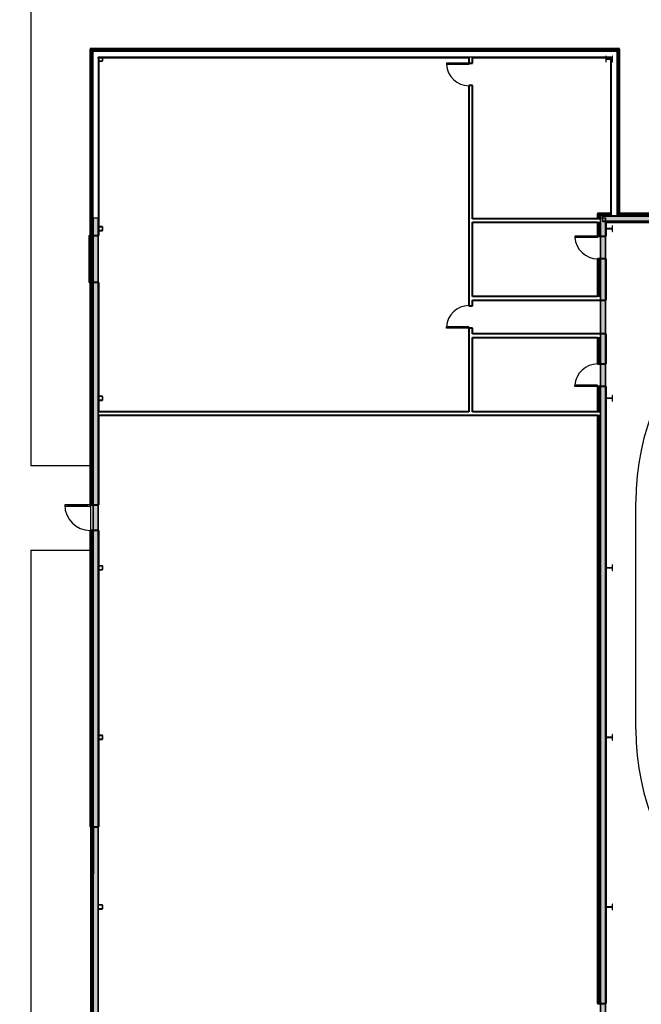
# Model space of a CAD drawing. Header units: inches. Extents: x 20541 to 27285, y -26063 to -19045.
# Drawn here: x 21962 to 22842, y -22248 to -20854 of the extents above; entities that cross this region are included whole.
import ezdxf

# ---------------------------------------------------------------- set-up
doc = ezdxf.new("R2010")
doc.units = ezdxf.units.IN
doc.header["$MEASUREMENT"] = 0
for name, color, linetype, lineweight in [('A-ANNO-DIMS', 211, 'Continuous', 9), ('A-ANNO-DIMS-256', 211, 'Continuous', 9), ('A-DOOR', 31, 'Continuous', 9), ('A-DOOR-GLAZ', 31, 'Continuous', 15), ('A-FLOR-OTLN', 90, 'Continuous', 9), ('A-GLAZ-CURT', 52, 'Continuous', 9), ('A-GLAZ-CWMG', 51, 'Continuous', 9), ('A-WALL', 113, 'Continuous', 9), ('A-WALL-PATT', 111, 'Continuous', 25), ('C-TOPO', 7, 'Continuous', 9), ('Conc', 7, 'Continuous', 9), ('I-WALL', 2, 'Continuous', 9), ('L-SITE-WALL', 31, 'Continuous', 9), ('S-BEAM', 12, 'Continuous', 9), ('S-COLS', 52, 'Continuous', 9)]:
    doc.layers.add(name, color=color, linetype=linetype, lineweight=lineweight)
doc.styles.add('Arial_1', font='arial.ttf', dxfattribs={"height": 23.60479})
doc.dimstyles.new('Linear_-_3_32__Arial', dxfattribs={"dimscale": 12, "dimtxt": 24, "dimasz": 2.666667, "dimexe": 2, "dimexo": 1.333333, "dimgap": 1.333333, "dimtad": 1, "dimdec": 0, "dimzin": 1, "dimdsep": 46, "dimlunit": 4, "dimtxsty": 'Arial_1', "dimblk1": 'OBLIQUE', "dimblk2": 'OBLIQUE', "dimsah": 1, "dimcen": 0.09, "dimdle": 2, "dimazin": 0, "dimtfac": 1, "dimtdec": 4, "dimtix": 1, "dimtmove": 0, "dimatfit": 3, "dimfxl": 1, "dimtvp": 1, "dimtfill": 1, "dimfrac": 2, "dimtolj": 1, "dimtzin": 0, "dimarcsym": 2})
pattern_1 = [(45, (0, 0), (-25.342707, 25.342707), []), (45, (0, 38.4), (-25.342707, 25.342707), [])]
pattern_2 = [(0, (0, 0), (0, 32), []), (90, (0, 0), (-32, 2e-15), [])]

# ---------------------------------------------------------------- blocks, each defined once
blk = doc.blocks.new('Girt_C - 8_D-732838-Site Plan - Phase 1')
at = {"layer": 'S-BEAM'}
for points in [[(22065.4, -21134.6), (22065.6, -21134.6), (22065.6, -22759.9), (22065.4, -22759.9)], [(22065.5, -21134.6), (22066, -21134.6), (22066, -22759.9), (22065.5, -22759.9)], [(22065.6, -21134.6), (22065.5, -21134.6), (22065.5, -22759.9), (22065.6, -22759.9)], [(22065.6, -21134.6), (22073.2, -21134.6), (22073.2, -22759.9), (22065.6, -22759.9)], [(22072.7, -21134.6), (22073.3, -21134.6), (22073.3, -22759.9), (22072.7, -22759.9)], [(22073.2, -21134.6), (22073.4, -21134.6), (22073.4, -22759.9), (22073.2, -22759.9)], [(22073.3, -21134.6), (22073.2, -21134.6), (22073.2, -22759.9), (22073.3, -22759.9)]]:
    blk.add_hatch(color=256, dxfattribs=at).paths.add_polyline_path(points, flags=0)
for p, q in [((22065.4, -21134.6), (22065.4, -22759.9)), ((22065.4, -21134.6), (22065.4, -21134.6)), ((22065.4, -21134.6), (22065.6, -21134.6)), ((22065.6, -21134.6), (22065.5, -21134.6)), ((22065.5, -21134.6), (22065.5, -21134.6)), ((22065.5, -21134.6), (22066, -21134.6)), ((22065.5, -21134.6), (22065.5, -22759.9)), ((22065.5, -21134.6), (22065.5, -22759.9)), ((22065.6, -21134.6), (22073.2, -21134.6)), ((22066, -21134.6), (22066, -22759.9)), ((22066, -21134.6), (22066, -22759.9)), ((22072.7, -21134.6), (22073.3, -21134.6)), ((22072.7, -21134.6), (22072.7, -22759.9)), ((22072.8, -21134.6), (22072.8, -22759.9)), ((22073.3, -21134.6), (22073.2, -21134.6)), ((22073.2, -21134.6), (22073.4, -21134.6)), ((22073.3, -21134.6), (22073.3, -21134.6)), ((22073.3, -21134.6), (22073.3, -22759.9)), ((22073.3, -21134.6), (22073.3, -22759.9)), ((22073.4, -22759.9), (22073.4, -21134.6)), ((22073.4, -21134.6), (22073.4, -21134.6)), ((22065.6, -22759.9), (22065.4, -22759.9)), ((22065.4, -22759.9), (22065.4, -22759.9)), ((22066, -22759.9), (22065.5, -22759.9)), ((22065.5, -22759.9), (22065.5, -22759.9)), ((22065.5, -22759.9), (22065.6, -22759.9)), ((22073.2, -22759.9), (22065.6, -22759.9)), ((22073.3, -22759.9), (22072.7, -22759.9)), ((22073.4, -22759.9), (22073.2, -22759.9)), ((22073.2, -22759.9), (22073.3, -22759.9)), ((22073.3, -22759.9), (22073.3, -22759.9)), ((22073.4, -22759.9), (22073.4, -22759.9))]:
    blk.add_line(p, q, dxfattribs=at)
blk = doc.blocks.new('Girt_Z - 8_D-668000-Site Plan - Phase 1')
at = {"layer": 'S-BEAM'}
for points in [[(25965.9, -21132.1), (25965.9, -21132.6), (22787.5, -21132.6), (22787.5, -21132.1)], [(25965.9, -21132.2), (25965.9, -21132.1), (22787.5, -21132.1), (22787.5, -21132.2)], [(25965.9, -21132.2), (25965.9, -21139.9), (22787.5, -21139.9), (22787.5, -21132.2)], [(25965.9, -21132.2), (25965.9, -21132.2), (22787.5, -21132.2), (22787.5, -21132.2)], [(25965.9, -21132.6), (25965.9, -21132.7), (22787.5, -21132.7), (22787.5, -21132.6)], [(25965.9, -21139.4), (25965.9, -21139.9), (22787.5, -21139.9), (22787.5, -21139.4)], [(25965.9, -21139.9), (25965.9, -21140.1), (22787.5, -21140.1), (22787.5, -21139.9)], [(25965.9, -21139.9), (25965.9, -21139.9), (22787.5, -21139.9), (22787.5, -21139.9)]]:
    blk.add_hatch(color=256, dxfattribs=at).paths.add_polyline_path(points, flags=0)
for p, q in [((22787.5, -21132.6), (22787.5, -21132.1)), ((22787.5, -21132.1), (22787.5, -21132.1)), ((22787.5, -21132.1), (22787.5, -21132.2)), ((25965.9, -21132.1), (22787.5, -21132.1)), ((22787.5, -21139.9), (22787.5, -21132.2)), ((22787.5, -21132.2), (22787.5, -21132.2)), ((22787.5, -21132.2), (22787.5, -21132.2)), ((25965.9, -21132.2), (22787.5, -21132.2)), ((22787.5, -21132.7), (22787.5, -21132.6)), ((25965.9, -21132.6), (22787.5, -21132.6)), ((25965.9, -21132.7), (22787.5, -21132.7)), ((22787.5, -21139.9), (22787.5, -21139.4)), ((25965.9, -21139.4), (22787.5, -21139.4)), ((25965.9, -21139.5), (22787.5, -21139.5)), ((22787.5, -21140.1), (22787.5, -21139.9)), ((22787.5, -21139.9), (22787.5, -21139.9)), ((22787.5, -21139.9), (22787.5, -21139.9)), ((25965.9, -21139.9), (22787.5, -21139.9)), ((25965.9, -21139.9), (22787.5, -21139.9)), ((22787.5, -21140.1), (25965.9, -21140.1)), ((22787.5, -21140.1), (22787.5, -21140.1))]:
    blk.add_line(p, q, dxfattribs=at)
blk = doc.blocks.new('Girt_Z - 8_D-732839-Site Plan - Phase 1')
at = {"layer": 'S-BEAM'}
for points in [[(22783.5, -21134.6), (22784.1, -21134.6), (22784.1, -22364.1), (22783.5, -22364.1)], [(22783.7, -21134.6), (22783.5, -21134.6), (22783.5, -22364.1), (22783.7, -22364.1)], [(22783.6, -21134.6), (22783.7, -21134.6), (22783.7, -22364.1), (22783.6, -22364.1)], [(22783.7, -21134.6), (22791.3, -21134.6), (22791.3, -22364.1), (22783.7, -22364.1)], [(22784.1, -21134.6), (22784.2, -21134.6), (22784.2, -22364.1), (22784.1, -22364.1)], [(22790.9, -21134.6), (22791.4, -21134.6), (22791.4, -22364.1), (22790.9, -22364.1)], [(22791.3, -21134.6), (22791.5, -21134.6), (22791.5, -22364.1), (22791.3, -22364.1)], [(22791.4, -21134.6), (22791.3, -21134.6), (22791.3, -22364.1), (22791.4, -22364.1)]]:
    blk.add_hatch(color=256, dxfattribs=at).paths.add_polyline_path(points, flags=0)
for p, q in [((22783.7, -21134.6), (22783.5, -21134.6)), ((22783.5, -21134.6), (22783.5, -21134.6)), ((22783.5, -21134.6), (22784.1, -21134.6)), ((22783.5, -21134.6), (22783.5, -22364.1)), ((22783.6, -21134.6), (22783.6, -21134.6)), ((22783.6, -21134.6), (22783.7, -21134.6)), ((22783.6, -21134.6), (22783.6, -22364.1)), ((22783.7, -21134.6), (22791.3, -21134.6)), ((22784.1, -21134.6), (22784.2, -21134.6)), ((22784.1, -21134.6), (22784.1, -22364.1)), ((22784.2, -21134.6), (22784.2, -22364.1)), ((22790.9, -21134.6), (22791.4, -21134.6)), ((22790.9, -21134.6), (22790.9, -22364.1)), ((22791, -21134.6), (22791, -22364.1)), ((22791.4, -21134.6), (22791.3, -21134.6)), ((22791.3, -21134.6), (22791.5, -21134.6)), ((22791.4, -21134.6), (22791.4, -21134.6)), ((22791.4, -21134.6), (22791.4, -22364.1)), ((22791.4, -21134.6), (22791.4, -22364.1)), ((22791.5, -22364.1), (22791.5, -21134.6)), ((22791.5, -21134.6), (22791.5, -21134.6)), ((22784.1, -22364.1), (22783.5, -22364.1)), ((22783.5, -22364.1), (22783.5, -22364.1)), ((22783.5, -22364.1), (22783.7, -22364.1)), ((22783.7, -22364.1), (22783.6, -22364.1)), ((22783.6, -22364.1), (22783.6, -22364.1)), ((22791.3, -22364.1), (22783.7, -22364.1)), ((22784.2, -22364.1), (22784.1, -22364.1)), ((22791.4, -22364.1), (22790.9, -22364.1)), ((22791.5, -22364.1), (22791.3, -22364.1)), ((22791.3, -22364.1), (22791.4, -22364.1)), ((22791.4, -22364.1), (22791.4, -22364.1)), ((22791.5, -22364.1), (22791.5, -22364.1))]:
    blk.add_line(p, q, dxfattribs=at)
blk = doc.blocks.new('System Panel - Glazed-620282-Site Plan - Phase 1')
at = {"layer": 'A-GLAZ-CURT'}
for p, q in [((15, 1.25), (-15, 1.25)), ((-15, 1.25), (-15, 0.25)), ((-15, 0.25), (-15, 1.25)), ((-15, 1.25), (-15, 1.25)), ((15, 1.25), (-15, 1.25)), ((-15, 0.25), (15, 0.25)), ((-15, 0.25), (15, 0.25)), ((-15, 0.25), (-15, 0.25)), ((15, 0.25), (15, 1.25)), ((15, 1.25), (15, 0.25)), ((15, 1.25), (15, 1.25)), ((15, 0.25), (15, 0.25))]:
    blk.add_line(p, q, dxfattribs=at)
blk = doc.blocks.new('Rectangular Mullion - Rectangular Mullion 1-620283-Site Plan - Phase 1')
at = {"layer": 'A-GLAZ-CWMG', "lineweight": 13}
for p, q in [((0, 2), (-2, 2)), ((-2, 2), (-2, -2)), ((0, -2), (0, 2)), ((-2, -2), (0, -2))]:
    blk.add_line(p, q, dxfattribs=at)
at = {"layer": 'A-GLAZ-CWMG'}
for p, q in [((-2, 2), (-2, 2)), ((0, 2), (0, 2)), ((-2, -2), (-2, -2)), ((0, -2), (0, -2))]:
    blk.add_line(p, q, dxfattribs=at)
blk = doc.blocks.new('Rectangular Mullion - Rectangular Mullion 1-620284-Site Plan - Phase 1')
at = {"layer": 'A-GLAZ-CWMG', "lineweight": 13}
for p, q in [((-2, 2), (0, 2)), ((-2, -2), (-2, 2)), ((0, 2), (0, -2)), ((0, -2), (-2, -2))]:
    blk.add_line(p, q, dxfattribs=at)
at = {"layer": 'A-GLAZ-CWMG'}
for p, q in [((-2, 2), (-2, 2)), ((0, 2), (0, 2)), ((-2, -2), (-2, -2)), ((0, -2), (0, -2))]:
    blk.add_line(p, q, dxfattribs=at)
blk = doc.blocks.new('Rectangular Mullion - Rectangular Mullion 1-599793-Site Plan - Phase 1')
at = {"layer": 'A-GLAZ-CWMG'}
for p, q in [((22063.1, -21996.6), (22063.1, -21996.6)), ((22063.1, -21996.6), (22067.1, -21996.6)), ((22067.1, -21996.6), (22063.1, -21996.6)), ((22063.1, -21996.6), (22063.1, -22029.6)), ((22063.1, -22029.6), (22063.1, -21996.6)), ((22067.1, -21996.6), (22067.1, -21996.6)), ((22067.1, -22029.6), (22067.1, -21996.6)), ((22067.1, -22029.6), (22067.1, -21996.6))]:
    blk.add_line(p, q, dxfattribs=at)
blk = doc.blocks.new('System Panel - Glazed-620285-Site Plan - Phase 1')
at = {"layer": 'A-GLAZ-CURT'}
for p, q in [((15.25, 1.25), (-15.25, 1.25)), ((-15.25, 1.25), (-15.25, 0.25)), ((-15.25, 0.25), (-15.25, 1.25)), ((-15.25, 1.25), (-15.25, 1.25)), ((15.25, 1.25), (-15.25, 1.25)), ((-15.25, 0.25), (15.25, 0.25)), ((-15.25, 0.25), (15.25, 0.25)), ((-15.25, 0.25), (-15.25, 0.25)), ((15.25, 0.25), (15.25, 1.25)), ((15.25, 1.25), (15.25, 0.25)), ((15.25, 1.25), (15.25, 1.25)), ((15.25, 0.25), (15.25, 0.25))]:
    blk.add_line(p, q, dxfattribs=at)
blk = doc.blocks.new('Rectangular Mullion - Rectangular Mullion 1-599795-Site Plan - Phase 1')
at = {"layer": 'A-GLAZ-CWMG'}
for p, q in [((22063.1, -22029.6), (22063.1, -22063.1)), ((22063.1, -22063.1), (22063.1, -22029.6)), ((22067.1, -22063.1), (22067.1, -22029.6)), ((22067.1, -22063.1), (22067.1, -22029.6)), ((22063.1, -22063.1), (22067.1, -22063.1)), ((22067.1, -22063.1), (22063.1, -22063.1)), ((22063.1, -22063.1), (22063.1, -22063.1)), ((22067.1, -22063.1), (22067.1, -22063.1))]:
    blk.add_line(p, q, dxfattribs=at)
blk = doc.blocks.new('Rectangular Mullion - Rectangular Mullion 1-620281-Site Plan - Phase 1')
at = {"layer": 'A-GLAZ-CWMG', "lineweight": 13}
for p, q in [((-1, 2), (1, 2)), ((-1, -2), (-1, 2)), ((1, 2), (1, -2)), ((1, -2), (-1, -2))]:
    blk.add_line(p, q, dxfattribs=at)
at = {"layer": 'A-GLAZ-CWMG'}
for p, q in [((-1, 2), (-1, 2)), ((1, 2), (1, 2)), ((-1, -2), (-1, -2)), ((1, -2), (1, -2))]:
    blk.add_line(p, q, dxfattribs=at)
blk = doc.blocks.new('Basic Wall _ arcoPlus - 547 - ___-687784-Site Plan - Phase 1')
at = {"layer": 'A-WALL'}
for p, q in [((22065, -22063.1), (22062.9, -22063.1)), ((22062.9, -22063.1), (22062.9, -22063.1)), ((22062.9, -22063.1), (22063, -22063.1)), ((22062.9, -22063.1), (22062.9, -22336.1)), ((22062.9, -22063.1), (22062.9, -22336.1)), ((22063, -22063.1), (22063, -22063.1)), ((22063, -22063.1), (22063, -22063.1)), ((22063, -22063.1), (22063, -22063.1)), ((22063, -22063.1), (22063.1, -22063.1)), ((22063, -22063.1), (22063, -22336.1)), ((22063, -22063.1), (22063, -22336.1)), ((22063, -22063.1), (22063, -22336.1)), ((22063, -22063.1), (22063, -22336.1)), ((22063.1, -22063.1), (22064.7, -22063.1)), ((22064.7, -22063.1), (22065, -22063.1)), ((22065, -22063.1), (22064.7, -22063.1)), ((22064.7, -22063.1), (22064.7, -22063.1)), ((22064.7, -22063.1), (22064.7, -22063.1)), ((22064.7, -22063.1), (22064.7, -22063.1)), ((22064.7, -22063.1), (22065, -22063.1)), ((22064.7, -22063.1), (22064.7, -22336.1)), ((22064.7, -22063.1), (22064.7, -22336.1)), ((22064.7, -22063.1), (22064.7, -22336.1)), ((22064.7, -22063.1), (22064.7, -22336.1)), ((22065, -22063.1), (22065, -22063.1)), ((22065, -22063.1), (22065, -22063.1)), ((22065, -22063.1), (22065, -22336.1)), ((22065, -22063.1), (22065, -22336.1)), ((22065, -22063.1), (22065, -22336.1)), ((22065, -22336.1), (22065, -22063.1)), ((22063, -22336.1), (22062.9, -22336.1)), ((22062.9, -22336.1), (22062.9, -22336.1)), ((22062.9, -22336.1), (22065, -22336.1)), ((22063.1, -22336.1), (22063, -22336.1)), ((22063, -22336.1), (22063, -22336.1)), ((22063, -22336.1), (22063, -22336.1)), ((22063, -22336.1), (22063, -22336.1)), ((22064.7, -22336.1), (22063.1, -22336.1)), ((22065, -22336.1), (22064.7, -22336.1)), ((22064.7, -22336.1), (22064.7, -22336.1)), ((22064.7, -22336.1), (22064.7, -22336.1)), ((22064.7, -22336.1), (22064.7, -22336.1)), ((22064.7, -22336.1), (22065, -22336.1)), ((22065, -22336.1), (22064.7, -22336.1)), ((22065, -22336.1), (22065, -22336.1)), ((22065, -22336.1), (22065, -22336.1))]:
    blk.add_line(p, q, dxfattribs=at)
blk = doc.blocks.new('Single-Glass 1 - 36_ x 84_-728684-Site Plan - Phase 1')
at = {"layer": 'A-DOOR', "lineweight": 13}
for p, q in [((16, 38.0625), (16, 42.0625)), ((18, 42.0625), (16, 42.0625)), ((18, 38.0625), (18, 42.0625)), ((16, 38.0625), (18, 38.0625)), ((16, 10.0625), (18, 10.0625)), ((16, 6.0625), (16, 10.0625)), ((18, 6.0625), (16, 6.0625)), ((18, 6.0625), (18, 10.0625))]:
    blk.add_line(p, q, dxfattribs=at)
at = {"layer": 'A-DOOR'}
for p, q in [((16, 10.0625), (16, 38.0625)), ((18, 10.0625), (18, 38.0625))]:
    blk.add_line(p, q, dxfattribs=at)
blk.add_arc((18, 6.0625), 36, 90, 180, dxfattribs=at)
at = {"layer": 'A-DOOR-GLAZ'}
blk.add_line((17, 38.0625), (17, 10.0625), dxfattribs=at)
blk = doc.blocks.new('Single-Flush - 32_ x 84_-737252-Site Plan - Phase 1')
at = {"layer": 'A-DOOR', "lineweight": 13}
for p, q in [((14, -6.1), (14, -38.1)), ((16, -6.1), (14, -6.1)), ((16, -6.1), (16, -38.1)), ((16, -38.1), (14, -38.1))]:
    blk.add_line(p, q, dxfattribs=at)
at = {"layer": 'A-DOOR'}
blk.add_arc((16, -6.1), 32.1, 180, 266.4241, dxfattribs=at)
blk = doc.blocks.new('Single-Flush - 32_ x 84_-460923-Site Plan - Phase 1')
at = {"layer": 'A-DOOR', "lineweight": 13}
for p, q in [((14, -2.5), (14, -34.5)), ((16, -2.5), (14, -2.5)), ((16, -2.5), (16, -34.5)), ((16, -34.5), (14, -34.5))]:
    blk.add_line(p, q, dxfattribs=at)
at = {"layer": 'A-DOOR'}
blk.add_arc((16, -2.5), 32.1, 180, 266.4241, dxfattribs=at)
blk = doc.blocks.new('Single-Flush - 32_ x 84_-733926-Site Plan - Phase 1')
at = {"layer": 'A-DOOR', "lineweight": 13}
for p, q in [((14, 6.1), (14, 38.1)), ((16, 38.1), (14, 38.1)), ((16, 6.1), (16, 38.1)), ((16, 6.1), (14, 6.1))]:
    blk.add_line(p, q, dxfattribs=at)
at = {"layer": 'A-DOOR'}
blk.add_arc((16, 6.1), 32.1, 93.5759, 180, dxfattribs=at)
blk = doc.blocks.new('Single-Flush - 32_ x 84_-489871-Site Plan - Phase 1')
at = {"layer": 'A-DOOR', "lineweight": 13}
for p, q in [((14, 2.5), (14, 34.5)), ((16, 34.5), (14, 34.5)), ((16, 2.5), (16, 34.5)), ((16, 2.5), (14, 2.5))]:
    blk.add_line(p, q, dxfattribs=at)
at = {"layer": 'A-DOOR'}
blk.add_arc((16, 2.5), 32.1, 93.5759, 180, dxfattribs=at)
blk = doc.blocks.new('DIMBLOCK9-Site Plan - Phase 1')
at = {"layer": 'A-ANNO-DIMS-256', "lineweight": 50}
for p, q in [((21978.1, -20278.5), (21994.1, -20262.5)), ((25995.9, -20278.5), (26011.9, -20262.5)), ((21978.1, -20278.5), (21962.1, -20294.5)), ((25995.9, -20278.5), (25979.9, -20294.5))]:
    blk.add_line(p, q, dxfattribs=at)
at = {"layer": 'A-ANNO-DIMS-256'}
for p, q in [((25995.9, -21115.3), (25995.9, -20254.5)), ((21978.1, -20271.9), (21978.1, -20302.5)), ((21978.1, -20278.5), (21978.1, -20271.9)), ((21978.1, -20278.5), (26019.9, -20278.5)), ((25995.9, -20278.5), (25995.9, -21115.3))]:
    blk.add_line(p, q, dxfattribs=at)
at = {"layer": 'A-ANNO-DIMS-256', "color": 0, "insert": (23918, -20231.9), "char_height": 23.6, "width": 165.711, "attachment_point": 1, "line_spacing_factor": 0.938532, "style": 'Arial_1', "bg_fill": 3, "box_fill_scale": 1.25, "bg_fill_color": 0, "bg_fill_transparency": 0}
blk.add_mtext('334\' - 10"', dxfattribs=at)
blk = doc.blocks.new('_Oblique')
at = {"color": 0, "linetype": 'ByBlock', "lineweight": -2}
blk.add_line((-0.5, -0.5), (0.5, 0.5), dxfattribs=at)

msp = doc.modelspace()

# ---------------------------------------------------------------- hatches: boundary and pattern name
at = {"layer": 'A-WALL-PATT', "lineweight": 9}
h = msp.add_hatch(dxfattribs=at)
h.set_pattern_fill('FP_7', color=256, style=0, pattern_type=2)
h.set_pattern_definition(pattern_2)
h.paths.add_polyline_path([(22809.1, -20897.3), (22809.1, -20898.3), (22808.1, -20898.3), (22064.6, -20898.3), (22063.6, -20898.3), (22063.6, -20897.3)], flags=0)
h = msp.add_hatch(dxfattribs=at)
h.set_pattern_fill('FP_7', color=256, style=0, pattern_type=2)
h.set_pattern_definition(pattern_2)
h.paths.add_polyline_path([(22064.6, -21159.6), (22063.6, -21159.6), (22063.6, -20907.7), (22063.6, -20898.3), (22064.6, -20898.3), (22064.6, -20899.1), (22064.6, -20907.7)], flags=0)
h = msp.add_hatch(dxfattribs=at)
h.set_pattern_fill('FP_7', color=256, style=0, pattern_type=2)
h.set_pattern_definition(pattern_2)
h.paths.add_polyline_path([(22808.1, -21131.3), (22808.1, -21128.6), (22808.1, -20907.7), (22808.1, -20899.1), (22808.1, -20898.3), (22809.1, -20898.3), (22809.1, -20907.7), (22809.1, -21128.6), (22809.1, -21130.3), (22809.1, -21131.3)], flags=0)
h = msp.add_hatch(dxfattribs=at)
h.set_pattern_fill('FP_7', color=256, style=0, pattern_type=2)
h.set_pattern_definition(pattern_2)
h.paths.add_polyline_path([(22799.4, -21130.3), (22799.4, -21131.3), (22783.5, -21131.3), (22782.8, -21131.3), (22781.8, -21131.3), (22781.8, -21130.3), (22782.8, -21130.3), (22783.5, -21130.3)], flags=0)
h = msp.add_hatch(dxfattribs=at)
h.set_pattern_fill('FP_7', color=256, style=0, pattern_type=2)
h.set_pattern_definition(pattern_2)
h.paths.add_polyline_path([(22781.8, -21136.1), (22781.8, -21131.3), (22782.8, -21131.3), (22782.8, -21132.1), (22782.8, -21136.1)], flags=0)
h.paths.add_polyline_path([(22781.8, -21304.1), (22782.8, -21304.1), (22782.8, -21341.6), (22781.8, -21341.6)], flags=0)
h.paths.add_polyline_path([(22781.8, -21414.1), (22782.8, -21414.1), (22782.8, -22246.9), (22781.8, -22246.9)], flags=0)
h.paths.add_polyline_path([(22781.8, -21409.1), (22781.8, -21373.6), (22782.8, -21373.6), (22782.8, -21409.1)], flags=0)
h.paths.add_polyline_path([(22781.8, -21141.1), (22782.8, -21141.1), (22782.8, -21160.6), (22781.8, -21160.6)], flags=0)
h.paths.add_polyline_path([(22782.8, -21246.1), (22781.8, -21246.1), (22781.8, -21192.6), (22782.8, -21192.6)], flags=0)
h = msp.add_hatch(dxfattribs=at)
h.set_pattern_fill('FP_7', color=256, style=0, pattern_type=2)
h.set_pattern_definition(pattern_2)
h.paths.add_polyline_path([(23085.4, -21130.3), (23085.4, -21131.3), (22810.9, -21131.3), (22809.1, -21131.3), (22809.1, -21130.3), (22809.9, -21130.3), (22810.9, -21130.3)], flags=0)
h = msp.add_hatch(dxfattribs=at)
h.set_pattern_fill('FP_7', color=256, style=0, pattern_type=2)
h.set_pattern_definition(pattern_2)
h.paths.add_polyline_path([(22064.6, -21226.1), (22064.6, -21541.1), (22063.6, -21541.1), (22063.6, -21226.1)], flags=0)
h.paths.add_polyline_path([(22064.6, -21577.1), (22064.6, -21996.6), (22063.6, -21996.6), (22063.6, -21577.1)], flags=0)
at = {"layer": 'S-COLS'}
h = msp.add_hatch(dxfattribs=at)
h.set_pattern_fill('FP_1', color=256, style=0, pattern_type=2)
h.set_pattern_definition(pattern_1)
edge = h.paths.add_edge_path(flags=0)
edge.add_arc((22078.9, -20912.6), 0.233, 270, 360)
edge.add_line((22079.2, -20912.6), (22079.2, -20907.5))
edge.add_arc((22078.9, -20907.5), 0.233, 0, 90)
edge.add_line((22078.9, -20907.3), (22073.9, -20907.3))
edge.add_arc((22073.9, -20907.5), 0.233, 90, 180)
edge.add_line((22073.6, -20907.5), (22073.6, -20912.6))
edge.add_arc((22073.9, -20912.6), 0.233, 180, 270)
edge.add_line((22073.9, -20912.8), (22078.9, -20912.8))
edge = h.paths.add_edge_path(flags=0)
edge.add_line((22073.4, -20912.6), (22073.4, -20907.5))
edge.add_arc((22073.9, -20907.5), 0.466, 90, 180, ccw=False)
edge.add_line((22073.9, -20907.1), (22078.9, -20907.1))
edge.add_arc((22078.9, -20907.5), 0.466, 0, 90, ccw=False)
edge.add_line((22079.4, -20907.5), (22079.4, -20912.6))
edge.add_arc((22078.9, -20912.6), 0.466, -90, 0, ccw=False)
edge.add_line((22078.9, -20913.1), (22073.9, -20913.1))
edge.add_arc((22073.9, -20912.6), 0.466, 180, 270, ccw=False)
h = msp.add_hatch(dxfattribs=at)
h.set_pattern_fill('FP_1', color=256, style=0, pattern_type=2)
h.set_pattern_definition(pattern_1)
edge = h.paths.add_edge_path(flags=0)
edge.add_line((22801.3, -20914), (22800.8, -20914))
edge.add_line((22800.8, -20914), (22800.8, -20910.9))
edge.add_arc((22800.1, -20910.9), 0.691, 0, 90)
edge.add_line((22800.1, -20910.2), (22792.6, -20910.2))
edge.add_arc((22792.6, -20910.9), 0.691, 90, 180)
edge.add_line((22792, -20910.9), (22792, -20914))
edge.add_line((22792, -20914), (22791.5, -20914))
edge.add_line((22791.5, -20914), (22791.5, -20906.1))
edge.add_line((22791.5, -20906.1), (22792, -20906.1))
edge.add_line((22792, -20906.1), (22792, -20909.2))
edge.add_arc((22792.6, -20909.2), 0.691, 180, 270)
edge.add_line((22792.6, -20909.9), (22800.1, -20909.9))
edge.add_arc((22800.1, -20909.2), 0.691, 270, 360)
edge.add_line((22800.8, -20909.2), (22800.8, -20906.1))
edge.add_line((22800.8, -20906.1), (22801.3, -20906.1))
edge.add_line((22801.3, -20906.1), (22801.3, -20914))
h = msp.add_hatch(dxfattribs=at)
h.set_pattern_fill('FP_1', color=256, style=0, pattern_type=2)
h.set_pattern_definition(pattern_1)
edge = h.paths.add_edge_path(flags=0)
edge.add_line((22801.3, -21154), (22800.8, -21154))
edge.add_line((22800.8, -21154), (22800.8, -21150.9))
edge.add_arc((22800.1, -21150.9), 0.691, 0, 90)
edge.add_line((22800.1, -21150.2), (22792.6, -21150.2))
edge.add_arc((22792.6, -21150.9), 0.691, 90, 180)
edge.add_line((22792, -21150.9), (22792, -21154))
edge.add_line((22792, -21154), (22791.5, -21154))
edge.add_line((22791.5, -21154), (22791.5, -21146.1))
edge.add_line((22791.5, -21146.1), (22792, -21146.1))
edge.add_line((22792, -21146.1), (22792, -21149.2))
edge.add_arc((22792.6, -21149.2), 0.691, 180, 270)
edge.add_line((22792.6, -21149.9), (22800.1, -21149.9))
edge.add_arc((22800.1, -21149.2), 0.691, 270, 360)
edge.add_line((22800.8, -21149.2), (22800.8, -21146.1))
edge.add_line((22800.8, -21146.1), (22801.3, -21146.1))
edge.add_line((22801.3, -21146.1), (22801.3, -21154))
h = msp.add_hatch(dxfattribs=at)
h.set_pattern_fill('FP_1', color=256, style=0, pattern_type=2)
h.set_pattern_definition(pattern_1)
edge = h.paths.add_edge_path(flags=0)
edge.add_arc((22078.9, -21632.6), 0.233, 270, 360)
edge.add_line((22079.2, -21632.6), (22079.2, -21627.5))
edge.add_arc((22078.9, -21627.5), 0.233, 0, 90)
edge.add_line((22078.9, -21627.3), (22073.9, -21627.3))
edge.add_arc((22073.9, -21627.5), 0.233, 90, 180)
edge.add_line((22073.6, -21627.5), (22073.6, -21632.6))
edge.add_arc((22073.9, -21632.6), 0.233, 180, 270)
edge.add_line((22073.9, -21632.8), (22078.9, -21632.8))
edge = h.paths.add_edge_path(flags=0)
edge.add_line((22073.4, -21632.6), (22073.4, -21627.5))
edge.add_arc((22073.9, -21627.5), 0.466, 90, 180, ccw=False)
edge.add_line((22073.9, -21627.1), (22078.9, -21627.1))
edge.add_arc((22078.9, -21627.5), 0.466, 0, 90, ccw=False)
edge.add_line((22079.4, -21627.5), (22079.4, -21632.6))
edge.add_arc((22078.9, -21632.6), 0.466, -90, 0, ccw=False)
edge.add_line((22078.9, -21633.1), (22073.9, -21633.1))
edge.add_arc((22073.9, -21632.6), 0.466, 180, 270, ccw=False)
h = msp.add_hatch(dxfattribs=at)
h.set_pattern_fill('FP_1', color=256, style=0, pattern_type=2)
h.set_pattern_definition(pattern_1)
edge = h.paths.add_edge_path(flags=0)
edge.add_arc((22078.9, -21872.6), 0.233, 270, 360)
edge.add_line((22079.2, -21872.6), (22079.2, -21867.5))
edge.add_arc((22078.9, -21867.5), 0.233, 0, 90)
edge.add_line((22078.9, -21867.3), (22073.9, -21867.3))
edge.add_arc((22073.9, -21867.5), 0.233, 90, 180)
edge.add_line((22073.6, -21867.5), (22073.6, -21872.6))
edge.add_arc((22073.9, -21872.6), 0.233, 180, 270)
edge.add_line((22073.9, -21872.8), (22078.9, -21872.8))
edge = h.paths.add_edge_path(flags=0)
edge.add_line((22073.4, -21872.6), (22073.4, -21867.5))
edge.add_arc((22073.9, -21867.5), 0.466, 90, 180, ccw=False)
edge.add_line((22073.9, -21867.1), (22078.9, -21867.1))
edge.add_arc((22078.9, -21867.5), 0.466, 0, 90, ccw=False)
edge.add_line((22079.4, -21867.5), (22079.4, -21872.6))
edge.add_arc((22078.9, -21872.6), 0.466, -90, 0, ccw=False)
edge.add_line((22078.9, -21873.1), (22073.9, -21873.1))
edge.add_arc((22073.9, -21872.6), 0.466, 180, 270, ccw=False)
h = msp.add_hatch(dxfattribs=at)
h.set_pattern_fill('FP_1', color=256, style=0, pattern_type=2)
h.set_pattern_definition(pattern_1)
edge = h.paths.add_edge_path(flags=0)
edge.add_line((22801.3, -21874), (22800.8, -21874))
edge.add_line((22800.8, -21874), (22800.8, -21870.9))
edge.add_arc((22800.1, -21870.9), 0.691, 0, 90)
edge.add_line((22800.1, -21870.2), (22792.6, -21870.2))
edge.add_arc((22792.6, -21870.9), 0.691, 90, 180)
edge.add_line((22792, -21870.9), (22792, -21874))
edge.add_line((22792, -21874), (22791.5, -21874))
edge.add_line((22791.5, -21874), (22791.5, -21866.1))
edge.add_line((22791.5, -21866.1), (22792, -21866.1))
edge.add_line((22792, -21866.1), (22792, -21869.2))
edge.add_arc((22792.6, -21869.2), 0.691, 180, 270)
edge.add_line((22792.6, -21869.9), (22800.1, -21869.9))
edge.add_arc((22800.1, -21869.2), 0.691, 270, 360)
edge.add_line((22800.8, -21869.2), (22800.8, -21866.1))
edge.add_line((22800.8, -21866.1), (22801.3, -21866.1))
edge.add_line((22801.3, -21866.1), (22801.3, -21874))
h = msp.add_hatch(dxfattribs=at)
h.set_pattern_fill('FP_1', color=256, style=0, pattern_type=2)
h.set_pattern_definition(pattern_1)
edge = h.paths.add_edge_path(flags=0)
edge.add_line((22801.3, -22114), (22800.8, -22114))
edge.add_line((22800.8, -22114), (22800.8, -22110.9))
edge.add_arc((22800.1, -22110.9), 0.691, 0, 90)
edge.add_line((22800.1, -22110.2), (22792.6, -22110.2))
edge.add_arc((22792.6, -22110.9), 0.691, 90, 180)
edge.add_line((22792, -22110.9), (22792, -22114))
edge.add_line((22792, -22114), (22791.5, -22114))
edge.add_line((22791.5, -22114), (22791.5, -22106.1))
edge.add_line((22791.5, -22106.1), (22792, -22106.1))
edge.add_line((22792, -22106.1), (22792, -22109.2))
edge.add_arc((22792.6, -22109.2), 0.691, 180, 270)
edge.add_line((22792.6, -22109.9), (22800.1, -22109.9))
edge.add_arc((22800.1, -22109.2), 0.691, 270, 360)
edge.add_line((22800.8, -22109.2), (22800.8, -22106.1))
edge.add_line((22800.8, -22106.1), (22801.3, -22106.1))
edge.add_line((22801.3, -22106.1), (22801.3, -22114))

# ---------------------------------------------------------------- linework, layer by layer
at = {"layer": 'A-FLOR-OTLN'}
msp.add_line((22834.3, -21858.8), (22834.3, -21536.8), dxfattribs=at)
for centre, start, end in [((23194.3, -21536.8), 90, 180), ((23194.3, -21858.8), 180, 270)]:
    msp.add_arc(centre, 360, start, end, dxfattribs=at)
at = {"layer": 'A-WALL'}
for p, q in [((22062.9, -20896.6), (22062.9, -21159.6)), ((22809.9, -20896.6), (22062.9, -20896.6)), ((22063.6, -20897.3), (22063.6, -21159.6)), ((22809.1, -20897.3), (22063.6, -20897.3)), ((22064.6, -20898.3), (22064.6, -21159.6)), ((22808.1, -20898.3), (22064.6, -20898.3)), ((22065.4, -20899.1), (22065.4, -21159.6)), ((22807.4, -20899.1), (22065.4, -20899.1)), ((22807.4, -20899.1), (22807.4, -21132.1)), ((22808.1, -20898.3), (22808.1, -21131.3)), ((22809.1, -20897.3), (22809.1, -21130.3)), ((22809.9, -20896.6), (22809.9, -21129.6)), ((22073.4, -20907.1), (22073.4, -21159.6)), ((22799.4, -20907.1), (22073.4, -20907.1)), ((22598, -20907.1), (22598, -20907.7)), ((22603, -20907.1), (22603, -20907.7)), ((22799.4, -20907.1), (22799.4, -21132.1)), ((22780, -21136.1), (22783.5, -21136.1)), ((22780, -21141.1), (22783.5, -21141.1)), ((22781, -21136.1), (22781, -21129.6)), ((22781, -21129.6), (22799.4, -21129.6)), ((22781, -21141.1), (22781, -21160.6)), ((22781.8, -21136.1), (22781.8, -21130.3)), ((22781.8, -21130.3), (22799.4, -21130.3)), ((22781.8, -21141.1), (22781.8, -21160.6)), ((22782.8, -21136.1), (22782.8, -21131.3)), ((22782.8, -21131.3), (22799.4, -21131.3)), ((22782.8, -21141.1), (22782.8, -21160.6)), ((22783.5, -21132.1), (22783.5, -21160.6)), ((22783.5, -21132.1), (22799.4, -21132.1)), ((22791.5, -21140.1), (22791.5, -21160.6)), ((22791.5, -21140.1), (23085.4, -21140.1)), ((22798.8, -21128.6), (22798.8, -21129.6)), ((22807.4, -21132.1), (23085.4, -21132.1)), ((22808.1, -21131.3), (23085.4, -21131.3)), ((22809.1, -21130.3), (23085.4, -21130.3)), ((22809.9, -21129.6), (23085.4, -21129.6)), ((22810.9, -21128.6), (22810.9, -21129.6)), ((22781, -21192.6), (22781, -21246.1)), ((22781.8, -21192.6), (22781.8, -21246.1)), ((22782.8, -21192.6), (22782.8, -21246.1)), ((22783.5, -21192.6), (22783.5, -21251.1)), ((22791.5, -21192.6), (22791.5, -21251.1)), ((22062.9, -21226.1), (22062.9, -21541.1)), ((22063.6, -21226.1), (22063.6, -21541.1)), ((22064.6, -21226.1), (22064.6, -21541.1)), ((22065.4, -21226.1), (22065.4, -21541.1)), ((22073.4, -21226.1), (22073.4, -21541.1)), ((22783.5, -21246.1), (22780, -21246.1)), ((22780, -21304.1), (22783.5, -21304.1)), ((22781, -21304.1), (22781, -21341.6)), ((22781.8, -21304.1), (22781.8, -21341.6)), ((22782.8, -21304.1), (22782.8, -21341.6)), ((22783.5, -21299.1), (22783.5, -21341.6)), ((22791.5, -21299.1), (22791.5, -21341.6)), ((22781, -21373.6), (22781, -21409.1)), ((22781.8, -21373.6), (22781.8, -21409.1)), ((22782.8, -21373.6), (22782.8, -21409.1)), ((22783.5, -21373.6), (22783.5, -22246.9)), ((22791.5, -21373.6), (22791.5, -22246.9)), ((22073.4, -21409.1), (22074, -21409.1)), ((22073.4, -21414.1), (22074, -21414.1)), ((22780, -21409.1), (22783.5, -21409.1)), ((22780, -21414.1), (22783.5, -21414.1)), ((22781, -21414.1), (22781, -22246.9)), ((22781.8, -21414.1), (22781.8, -22246.9)), ((22782.8, -21414.1), (22782.8, -22246.9)), ((22062.9, -21577.1), (22062.9, -21996.6)), ((22063.6, -21577.1), (22063.6, -21996.6)), ((22064.6, -21577.1), (22064.6, -21996.6)), ((22065.4, -21577.1), (22065.4, -21996.6)), ((22073.4, -21577.1), (22073.4, -21996.6))]:
    msp.add_line(p, q, dxfattribs=at)
at = {"layer": 'A-WALL', "lineweight": 25}
for p, q in [((22063.1, -22063.1), (22063.1, -22336.1)), ((22064.7, -22063.1), (22063.1, -22063.1)), ((22064.7, -22336.1), (22064.7, -22063.1))]:
    msp.add_line(p, q, dxfattribs=at)
at = {"layer": 'C-TOPO'}
for p, q in [((22062.9, -22771.6), (22062.9, -20896.5)), ((22062.9, -20896.5), (22809.9, -20896.5)), ((22809.9, -20896.5), (22809.9, -21129.9)), ((22809.9, -21129.9), (25993.6, -21129.9))]:
    msp.add_line(p, q, dxfattribs=at)
at = {"layer": 'Conc'}
for p, q in [((21978.1, -19944.1), (21978.1, -21485.1)), ((21978.1, -21485.1), (22062.9, -21485.1)), ((21978.1, -21605.1), (22062.9, -21605.1)), ((21978.1, -21605.1), (21978.1, -22319.1))]:
    msp.add_line(p, q, dxfattribs=at)
at = {"layer": 'I-WALL', "lineweight": 25}
for p, q in [((22598, -20907.7), (22598, -20915.6)), ((22598, -20915.6), (22603, -20915.6)), ((22603, -20915.6), (22603, -20907.7)), ((22598, -20947.6), (22598, -21259.1)), ((22603, -20947.6), (22598, -20947.6)), ((22603, -21136.1), (22603, -20947.6)), ((22780, -21136.1), (22603, -21136.1)), ((22603, -21246.1), (22603, -21141.1)), ((22603, -21141.1), (22780, -21141.1)), ((22780, -21246.1), (22603, -21246.1)), ((22603, -21259.1), (22603, -21251.1)), ((22603, -21251.1), (22780, -21251.1)), ((22598, -21259.1), (22603, -21259.1)), ((22598, -21291.1), (22598, -21409.1)), ((22603, -21291.1), (22598, -21291.1)), ((22603, -21299.1), (22603, -21291.1)), ((22780, -21299.1), (22603, -21299.1)), ((22603, -21304.1), (22780, -21304.1)), ((22603, -21409.1), (22603, -21304.1)), ((22598, -21409.1), (22074, -21409.1)), ((22074, -21414.1), (22780, -21414.1)), ((22780, -21409.1), (22603, -21409.1))]:
    msp.add_line(p, q, dxfattribs=at)
at = {"layer": 'L-SITE-WALL', "lineweight": 25}
for p, q in [((22061.9, -20895.6), (22061.9, -21159.6)), ((22810.9, -20895.6), (22061.9, -20895.6)), ((22810.9, -21128.6), (22810.9, -20895.6)), ((22074, -21159.6), (22074, -20907.7)), ((22074, -20907.7), (22598, -20907.7)), ((22603, -20907.7), (22798.8, -20907.7)), ((22798.8, -20907.7), (22798.8, -21128.6)), ((22798.8, -21128.6), (22780, -21128.6)), ((22780, -21128.6), (22780, -21136.1)), ((22780, -21141.1), (22780, -21160.6)), ((22792.1, -21160.6), (22792.1, -21140.7)), ((22792.1, -21140.7), (23085.4, -21140.7)), ((23085.4, -21128.6), (22810.9, -21128.6)), ((22061.9, -21159.6), (22074, -21159.6)), ((22780, -21160.6), (22792.1, -21160.6)), ((22792.1, -21192.6), (22780, -21192.6)), ((22780, -21192.6), (22780, -21246.1)), ((22792.1, -21251.1), (22792.1, -21192.6)), ((22074, -21226.1), (22061.9, -21226.1)), ((22061.9, -21226.1), (22061.9, -21541.1)), ((22074, -21409.1), (22074, -21226.1)), ((22780, -21251.1), (22792.1, -21251.1)), ((22792.1, -21299.1), (22780, -21299.1)), ((22780, -21304.1), (22780, -21341.6)), ((22792.1, -21341.6), (22792.1, -21299.1)), ((22780, -21341.6), (22792.1, -21341.6)), ((22792.1, -21373.6), (22780, -21373.6)), ((22780, -21373.6), (22780, -21409.1)), ((22792.1, -22246.9), (22792.1, -21373.6)), ((22074, -21541.1), (22074, -21414.1)), ((22780, -21414.1), (22780, -22246.9)), ((22061.9, -21541.1), (22074, -21541.1)), ((22074, -21577.1), (22061.9, -21577.1)), ((22061.9, -21577.1), (22061.9, -21996.6)), ((22074, -21996.6), (22074, -21577.1)), ((22061.9, -21996.6), (22074, -21996.6)), ((22780, -22246.9), (22792.1, -22246.9))]:
    msp.add_line(p, q, dxfattribs=at)
at = {"layer": 'S-COLS', "lineweight": 15}
for p, q in [((22073.4, -20907.5), (22073.4, -20912.6)), ((22073.6, -20912.6), (22073.6, -20907.5)), ((22078.9, -20907.1), (22073.9, -20907.1)), ((22073.9, -20907.3), (22078.9, -20907.3)), ((22078.9, -20912.8), (22073.9, -20912.8)), ((22073.9, -20913.1), (22078.9, -20913.1)), ((22079.2, -20907.5), (22079.2, -20912.6)), ((22079.4, -20912.6), (22079.4, -20907.5)), ((22792, -20906.1), (22791.5, -20906.1)), ((22791.5, -20906.1), (22791.5, -20914)), ((22791.5, -20914), (22792, -20914)), ((22792, -20909.2), (22792, -20906.1)), ((22792, -20914), (22792, -20910.9)), ((22800.1, -20909.9), (22792.6, -20909.9)), ((22792.6, -20910.2), (22800.1, -20910.2)), ((22801.3, -20906.1), (22800.8, -20906.1)), ((22800.8, -20906.1), (22800.8, -20909.2)), ((22800.8, -20910.9), (22800.8, -20914)), ((22800.8, -20914), (22801.3, -20914)), ((22801.3, -20914), (22801.3, -20906.1)), ((22073.4, -21147.5), (22073.4, -21152.6)), ((22073.6, -21152.6), (22073.6, -21147.5)), ((22078.9, -21147.1), (22073.9, -21147.1)), ((22073.9, -21147.3), (22078.9, -21147.3)), ((22078.9, -21152.8), (22073.9, -21152.8)), ((22073.9, -21153.1), (22078.9, -21153.1)), ((22079.2, -21147.5), (22079.2, -21152.6)), ((22079.4, -21152.6), (22079.4, -21147.5)), ((22792, -21146.1), (22791.5, -21146.1)), ((22791.5, -21146.1), (22791.5, -21154)), ((22791.5, -21154), (22792, -21154)), ((22792, -21149.2), (22792, -21146.1)), ((22792, -21154), (22792, -21150.9)), ((22800.1, -21149.9), (22792.6, -21149.9)), ((22792.6, -21150.2), (22800.1, -21150.2)), ((22801.3, -21146.1), (22800.8, -21146.1)), ((22800.8, -21146.1), (22800.8, -21149.2)), ((22800.8, -21150.9), (22800.8, -21154)), ((22800.8, -21154), (22801.3, -21154)), ((22801.3, -21154), (22801.3, -21146.1)), ((22073.4, -21387.5), (22073.4, -21392.6)), ((22073.6, -21392.6), (22073.6, -21387.5)), ((22078.9, -21387.1), (22073.9, -21387.1)), ((22073.9, -21387.3), (22078.9, -21387.3)), ((22079.2, -21387.5), (22079.2, -21392.6)), ((22079.4, -21392.6), (22079.4, -21387.5)), ((22792, -21386.1), (22791.5, -21386.1)), ((22791.5, -21386.1), (22791.5, -21394)), ((22792, -21389.2), (22792, -21386.1)), ((22792, -21394), (22792, -21390.9)), ((22800.1, -21389.9), (22792.6, -21389.9)), ((22792.6, -21390.2), (22800.1, -21390.2)), ((22801.3, -21386.1), (22800.8, -21386.1)), ((22800.8, -21386.1), (22800.8, -21389.2)), ((22800.8, -21390.9), (22800.8, -21394)), ((22801.3, -21394), (22801.3, -21386.1)), ((22078.9, -21392.8), (22073.9, -21392.8)), ((22073.9, -21393.1), (22078.9, -21393.1)), ((22791.5, -21394), (22792, -21394)), ((22800.8, -21394), (22801.3, -21394)), ((22073.4, -21627.5), (22073.4, -21632.6)), ((22073.6, -21632.6), (22073.6, -21627.5)), ((22078.9, -21627.1), (22073.9, -21627.1)), ((22073.9, -21627.3), (22078.9, -21627.3)), ((22079.2, -21627.5), (22079.2, -21632.6)), ((22079.4, -21632.6), (22079.4, -21627.5)), ((22792, -21626.1), (22791.5, -21626.1)), ((22791.5, -21626.1), (22791.5, -21634)), ((22792, -21629.2), (22792, -21626.1)), ((22801.3, -21626.1), (22800.8, -21626.1)), ((22800.8, -21626.1), (22800.8, -21629.2)), ((22801.3, -21634), (22801.3, -21626.1)), ((22078.9, -21632.8), (22073.9, -21632.8)), ((22073.9, -21633.1), (22078.9, -21633.1)), ((22791.5, -21634), (22792, -21634)), ((22792, -21634), (22792, -21630.9)), ((22800.1, -21629.9), (22792.6, -21629.9)), ((22792.6, -21630.2), (22800.1, -21630.2)), ((22800.8, -21630.9), (22800.8, -21634)), ((22800.8, -21634), (22801.3, -21634)), ((22073.4, -21867.5), (22073.4, -21872.6)), ((22073.6, -21872.6), (22073.6, -21867.5)), ((22078.9, -21867.1), (22073.9, -21867.1)), ((22073.9, -21867.3), (22078.9, -21867.3)), ((22078.9, -21872.8), (22073.9, -21872.8)), ((22073.9, -21873.1), (22078.9, -21873.1)), ((22079.2, -21867.5), (22079.2, -21872.6)), ((22079.4, -21872.6), (22079.4, -21867.5)), ((22792, -21866.1), (22791.5, -21866.1)), ((22791.5, -21866.1), (22791.5, -21874)), ((22791.5, -21874), (22792, -21874)), ((22792, -21869.2), (22792, -21866.1)), ((22792, -21874), (22792, -21870.9)), ((22800.1, -21869.9), (22792.6, -21869.9)), ((22792.6, -21870.2), (22800.1, -21870.2)), ((22801.3, -21866.1), (22800.8, -21866.1)), ((22800.8, -21866.1), (22800.8, -21869.2)), ((22800.8, -21870.9), (22800.8, -21874)), ((22800.8, -21874), (22801.3, -21874)), ((22801.3, -21874), (22801.3, -21866.1)), ((22073.4, -22107.5), (22073.4, -22112.6)), ((22073.6, -22112.6), (22073.6, -22107.5)), ((22078.9, -22107.1), (22073.9, -22107.1)), ((22073.9, -22107.3), (22078.9, -22107.3)), ((22078.9, -22112.8), (22073.9, -22112.8)), ((22073.9, -22113.1), (22078.9, -22113.1)), ((22079.2, -22107.5), (22079.2, -22112.6)), ((22079.4, -22112.6), (22079.4, -22107.5)), ((22792, -22106.1), (22791.5, -22106.1)), ((22791.5, -22106.1), (22791.5, -22114)), ((22791.5, -22114), (22792, -22114)), ((22792, -22109.2), (22792, -22106.1)), ((22792, -22114), (22792, -22110.9)), ((22800.1, -22109.9), (22792.6, -22109.9)), ((22792.6, -22110.2), (22800.1, -22110.2)), ((22801.3, -22106.1), (22800.8, -22106.1)), ((22800.8, -22106.1), (22800.8, -22109.2)), ((22800.8, -22110.9), (22800.8, -22114)), ((22800.8, -22114), (22801.3, -22114)), ((22801.3, -22114), (22801.3, -22106.1))]:
    msp.add_line(p, q, dxfattribs=at)
for centre, radius, start, end in [((22073.9, -20907.5), 0.466, 90, 180), ((22073.9, -20912.6), 0.466, 180, 270), ((22073.9, -20907.5), 0.233, 90, 180), ((22073.9, -20912.6), 0.233, 180, 270), ((22078.9, -20907.5), 0.466, 0, 90), ((22078.9, -20907.5), 0.233, 0, 90), ((22078.9, -20912.6), 0.466, 270, 0), ((22078.9, -20912.6), 0.233, 270, 0), ((22792.6, -20909.2), 0.691, 180, 270), ((22792.6, -20910.9), 0.691, 90, 180), ((22800.1, -20909.2), 0.691, 270, 0), ((22800.1, -20910.9), 0.691, 0, 90), ((22073.9, -21147.5), 0.466, 90, 180), ((22073.9, -21152.6), 0.466, 180, 270), ((22073.9, -21147.5), 0.233, 90, 180), ((22073.9, -21152.6), 0.233, 180, 270), ((22078.9, -21147.5), 0.466, 0, 90), ((22078.9, -21147.5), 0.233, 0, 90), ((22078.9, -21152.6), 0.466, 270, 0), ((22078.9, -21152.6), 0.233, 270, 0), ((22792.6, -21149.2), 0.691, 180, 270), ((22792.6, -21150.9), 0.691, 90, 180), ((22800.1, -21149.2), 0.691, 270, 0), ((22800.1, -21150.9), 0.691, 0, 90), ((22073.9, -21387.5), 0.466, 90, 180), ((22073.9, -21387.5), 0.233, 90, 180), ((22078.9, -21387.5), 0.466, 0, 90), ((22078.9, -21387.5), 0.233, 0, 90), ((22792.6, -21389.2), 0.691, 180, 270), ((22792.6, -21390.9), 0.691, 90, 180), ((22800.1, -21389.2), 0.691, 270, 0), ((22800.1, -21390.9), 0.691, 0, 90), ((22073.9, -21392.6), 0.466, 180, 270), ((22073.9, -21392.6), 0.233, 180, 270), ((22078.9, -21392.6), 0.466, 270, 0), ((22078.9, -21392.6), 0.233, 270, 0), ((22073.9, -21627.5), 0.466, 90, 180), ((22073.9, -21627.5), 0.233, 90, 180), ((22078.9, -21627.5), 0.466, 0, 90), ((22078.9, -21627.5), 0.233, 0, 90), ((22073.9, -21632.6), 0.466, 180, 270), ((22073.9, -21632.6), 0.233, 180, 270), ((22078.9, -21632.6), 0.466, 270, 0), ((22078.9, -21632.6), 0.233, 270, 0), ((22792.6, -21629.2), 0.691, 180, 270), ((22792.6, -21630.9), 0.691, 90, 180), ((22800.1, -21629.2), 0.691, 270, 0), ((22800.1, -21630.9), 0.691, 0, 90), ((22073.9, -21867.5), 0.466, 90, 180), ((22073.9, -21872.6), 0.466, 180, 270), ((22073.9, -21867.5), 0.233, 90, 180), ((22073.9, -21872.6), 0.233, 180, 270), ((22078.9, -21867.5), 0.466, 0, 90), ((22078.9, -21867.5), 0.233, 0, 90), ((22078.9, -21872.6), 0.466, 270, 0), ((22078.9, -21872.6), 0.233, 270, 0), ((22792.6, -21869.2), 0.691, 180, 270), ((22792.6, -21870.9), 0.691, 90, 180), ((22800.1, -21869.2), 0.691, 270, 0), ((22800.1, -21870.9), 0.691, 0, 90), ((22073.9, -22107.5), 0.466, 90, 180), ((22073.9, -22112.6), 0.466, 180, 270), ((22073.9, -22107.5), 0.233, 90, 180), ((22073.9, -22112.6), 0.233, 180, 270), ((22078.9, -22107.5), 0.466, 0, 90), ((22078.9, -22107.5), 0.233, 0, 90), ((22078.9, -22112.6), 0.466, 270, 0), ((22078.9, -22112.6), 0.233, 270, 0), ((22792.6, -22109.2), 0.691, 180, 270), ((22792.6, -22110.9), 0.691, 90, 180), ((22800.1, -22109.2), 0.691, 270, 0), ((22800.1, -22110.9), 0.691, 0, 90)]:
    msp.add_arc(centre, radius, start, end, dxfattribs=at)

# ---------------------------------------------------------------- block references
at = {"layer": 'A-DOOR'}
for name, p, rotation in [('Single-Flush - 32_ x 84_-489871-Site Plan - Phase 1', (22600.5, -20931.6), 89.99999999999959), ('Single-Flush - 32_ x 84_-733926-Site Plan - Phase 1', (22786.1, -21176.6), 90), ('Single-Flush - 32_ x 84_-460923-Site Plan - Phase 1', (22600.5, -21275.1), 269.9999999999996), ('Single-Flush - 32_ x 84_-737252-Site Plan - Phase 1', (22786.1, -21357.6), 270), ('Single-Glass 1 - 36_ x 84_-728684-Site Plan - Phase 1', (22068, -21559.1), 89.99999999998377)]:
    msp.add_blockref(name, p, dxfattribs=dict(at, rotation=rotation))
at = {"layer": 'A-GLAZ-CURT', "rotation": 269.9999999999829}
for name, p in [('System Panel - Glazed-620282-Site Plan - Phase 1', (22062.6, -21176.6)), ('System Panel - Glazed-620285-Site Plan - Phase 1', (22062.6, -21208.8)), ('System Panel - Glazed-620282-Site Plan - Phase 1', (22065.1, -22013.6)), ('System Panel - Glazed-620285-Site Plan - Phase 1', (22065.1, -22045.8))]:
    msp.add_blockref(name, p, dxfattribs=at)
at = {"layer": 'A-GLAZ-CWMG', "rotation": 89.99999999998292}
for p in [(22062.6, -21159.6), (22065.1, -21996.6)]:
    msp.add_blockref('Rectangular Mullion - Rectangular Mullion 1-620283-Site Plan - Phase 1', p, dxfattribs=at)
at = {"layer": 'A-GLAZ-CWMG'}
for name, p in [('Rectangular Mullion - Rectangular Mullion 1-599793-Site Plan - Phase 1', (-2.5, 837)), ('Rectangular Mullion - Rectangular Mullion 1-599795-Site Plan - Phase 1', (-2.5, 837)), ('Rectangular Mullion - Rectangular Mullion 1-599793-Site Plan - Phase 1', (0, 0)), ('Rectangular Mullion - Rectangular Mullion 1-599795-Site Plan - Phase 1', (0, 0))]:
    msp.add_blockref(name, p, dxfattribs=at)
at = {"layer": 'A-GLAZ-CWMG', "extrusion": (0, 0, -1), "rotation": 270.0000000000171}
for name, p in [('Rectangular Mullion - Rectangular Mullion 1-620281-Site Plan - Phase 1', (-22062.6, -21192.6)), ('Rectangular Mullion - Rectangular Mullion 1-620284-Site Plan - Phase 1', (-22062.6, -21226.1)), ('Rectangular Mullion - Rectangular Mullion 1-620281-Site Plan - Phase 1', (-22065.1, -22029.6)), ('Rectangular Mullion - Rectangular Mullion 1-620284-Site Plan - Phase 1', (-22065.1, -22063.1))]:
    msp.add_blockref(name, p, dxfattribs=at)
at = {"layer": 'A-WALL'}
msp.add_blockref('Basic Wall _ arcoPlus - 547 - ___-687784-Site Plan - Phase 1', (0, 0), dxfattribs=at)
at = {"layer": 'S-BEAM'}
for name in ['Girt_C - 8_D-732838-Site Plan - Phase 1', 'Girt_Z - 8_D-732839-Site Plan - Phase 1', 'Girt_Z - 8_D-668000-Site Plan - Phase 1']:
    msp.add_blockref(name, (0, 0), dxfattribs=at)

# ---------------------------------------------------------------- next in the draw order: dimensions: what is measured, and where the dimension line sits
at = {"layer": 'A-ANNO-DIMS'}
dim = msp.add_linear_dim(base=(25995.9, -20278.5), p1=(21978.1, -20255.9), p2=(25995.9, -21131.3), dimstyle='Linear_-_3_32__Arial', override={"dimpost": '<>', "dimfxl": 4112.044283}, dxfattribs=at)
dim.commit()
dim.dimension.update_dxf_attribs({"geometry": 'DIMBLOCK9-Site Plan - Phase 1', "text_midpoint": (23987, -20250.4)})

doc.saveas('drawing.dxf')
